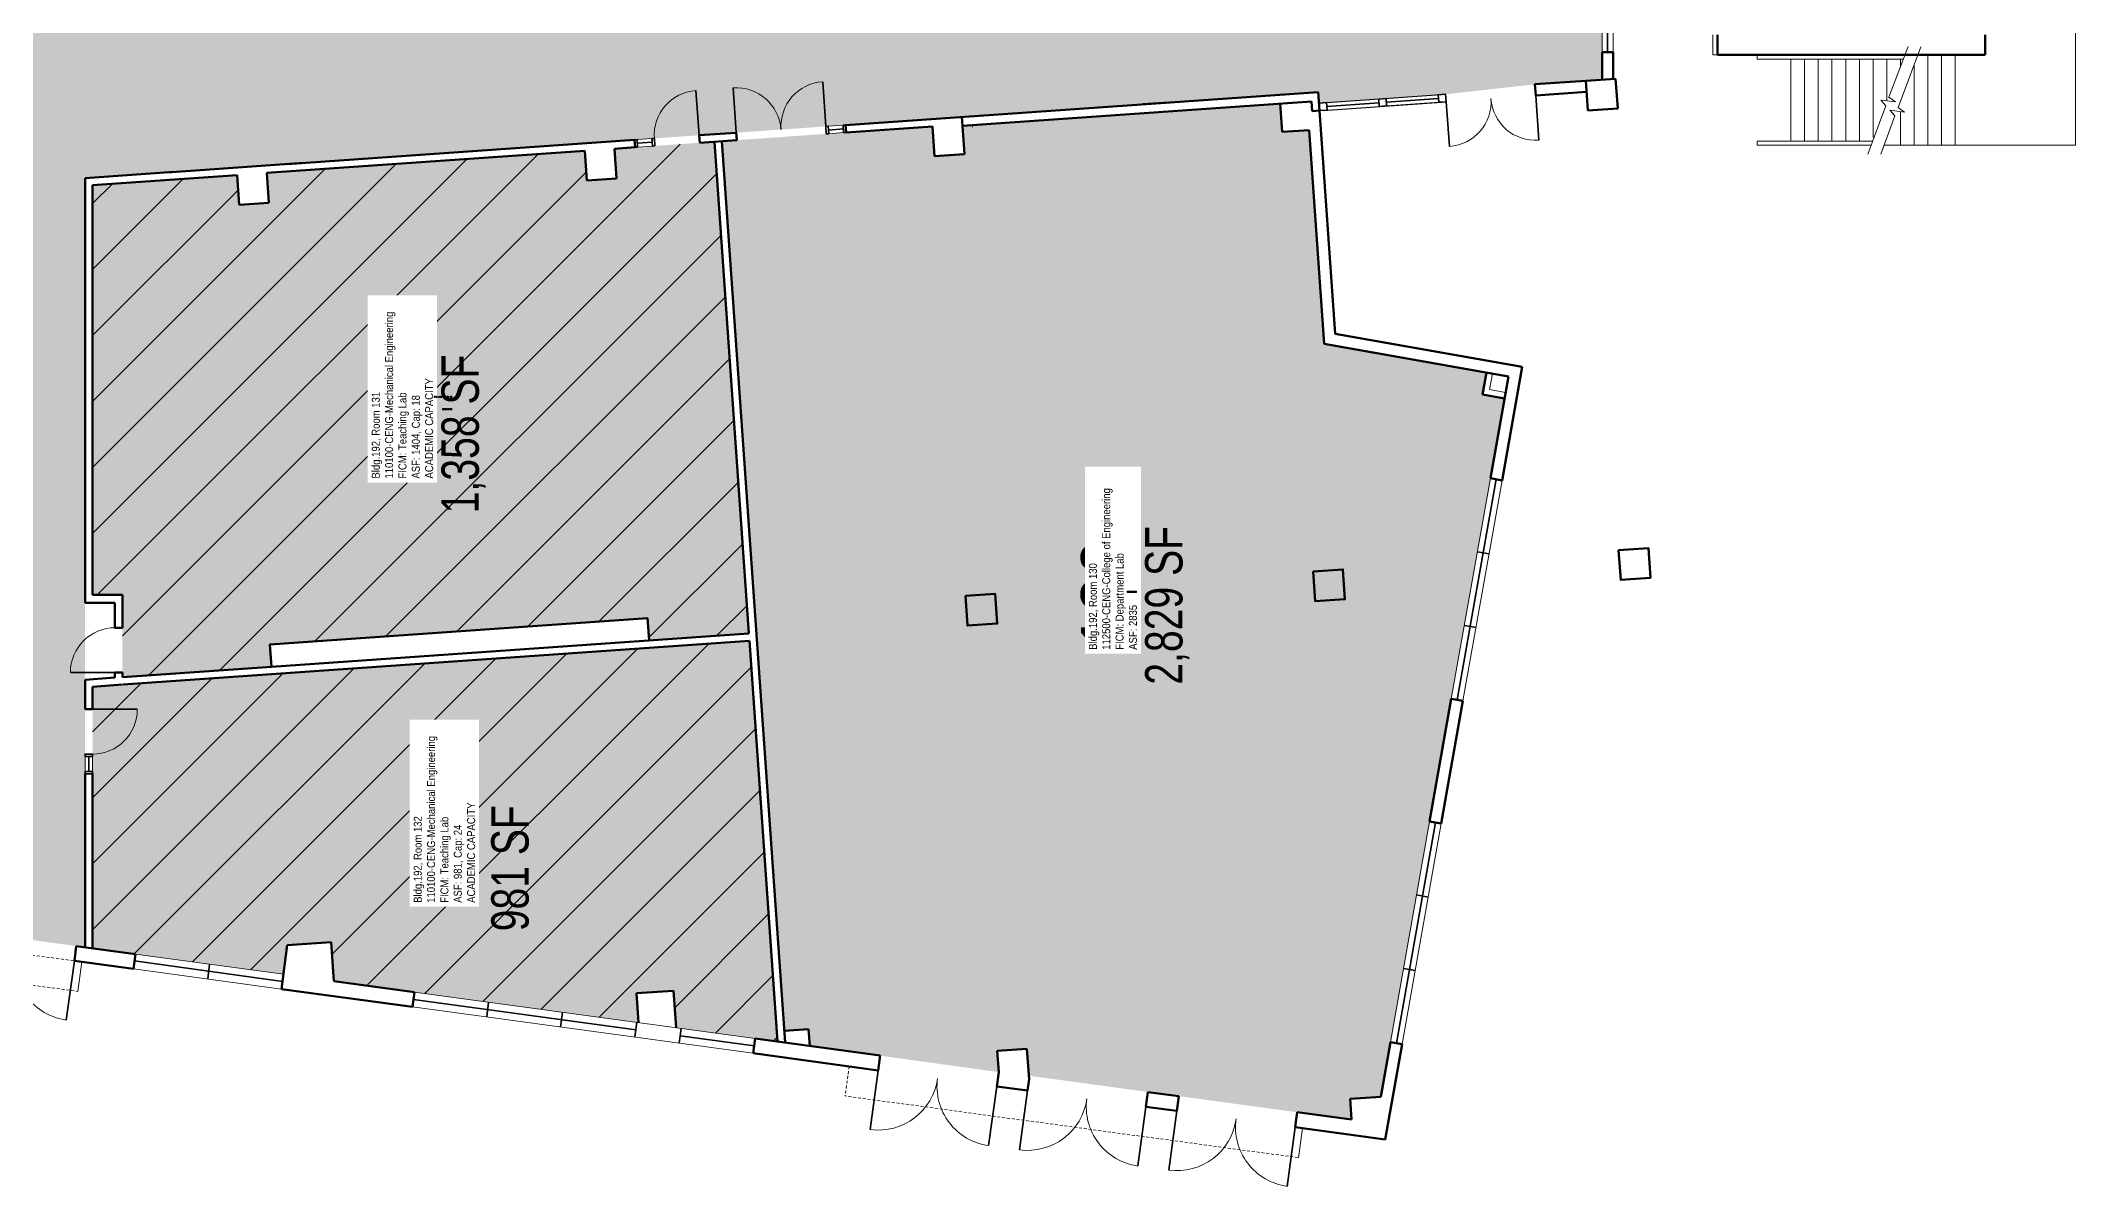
# Model space of a CAD drawing. Header units: inches. Extents: x -2539 to 2829, y -872 to 1370.
# Drawn here: x 1195 to 2829, y -560 to 360 of the extents above; entities that cross this region are included whole.
import ezdxf
from ezdxf.enums import TextEntityAlignment as Align

# ---------------------------------------------------------------- set-up
doc = ezdxf.new("R2010")
doc.units = ezdxf.units.IN
doc.header["$LTSCALE"] = 10
doc.header["$MEASUREMENT"] = 0
doc.linetypes.add('DGN Style 2', pattern=[0.389297, 0.233578, -0.155719])
for name, color, linetype in [('A-DOOR', 2, 'CONTINUOUS'), ('A-FLOR', 3, 'CONTINUOUS'), ('A-GLAZ', 1, 'CONTINUOUS'), ('A-GLAZ-SILL', 2, 'CONTINUOUS'), ('A-IDEN-CNUM', 7, 'CONTINUOUS'), ('A-IDEN-RNUM', 7, 'CONTINUOUS'), ('A-IDEN-SNUM', 4, 'CONTINUOUS'), ('A-IDEN-VNUM', 4, 'CONTINUOUS'), ('A-WALL', 3, 'CONTINUOUS'), ('AREA-TEXT', 3, 'CONTINUOUS'), ('Rooms-Capacity', 4, 'CONTINUOUS'), ('Rooms-Category-Color', 7, 'CONTINUOUS'), ('Rooms-College-Color', 7, 'CONTINUOUS'), ('Rooms-Department-Color', 7, 'CONTINUOUS'), ('Rooms-Division-Color', 7, 'CONTINUOUS'), ('Rooms-Information', 7, 'CONTINUOUS')]:
    doc.layers.add(name, color=color, linetype=linetype)
doc.styles.add('AREA', font='arial.ttf', dxfattribs={"width": 0.75, "height": 12})
doc.styles.add('ROOMSNUMBER', font='TXT.SHX', dxfattribs={"height": 1})
doc.styles.add('ROOMVNUMBER', font='arial.ttf', dxfattribs={"width": 0.85, "height": 30})

msp = doc.modelspace()

# ---------------------------------------------------------------- hatches: boundary and pattern name
at = {"layer": 'Rooms-Capacity'}
h = msp.add_hatch(dxfattribs=at)
h.set_pattern_fill('ANSI31', color=256, scale=300, style=0)
h.paths.add_polyline_path([(1236.8, 244), (1352.9, 252.1), (1354.6, 228.1), (1378.5, 229.8), (1376.8, 253.8), (1632.2, 271.6), (1633.9, 247.7), (1657.8, 249.4), (1656.2, 273.3), (1736.4, 278.9), (1764.1, -116.1), (1683.8, -121.7), (1682.5, -103.8), (1379.3, -125), (1380.5, -142.9), (1260.8, -151.3), (1260.8, -85.2), (1236.8, -85.2)])
h = msp.add_hatch(dxfattribs=at)
h.set_pattern_fill('ANSI31', color=256, scale=300, style=0)
h.paths.add_polyline_path([(1236.8, -159), (1236.8, -369.1), (1390.2, -390), (1393.2, -366.5), (1428.5, -364.1), (1430.7, -395.5), (1675.4, -428.8), (1673.7, -405.3), (1703.5, -403.3), (1705.5, -432.9), (1787, -444), (1764.5, -122.1)])
at = {"layer": 'Rooms-Category-Color', "true_color": 0xadadad}
msp.add_hatch(color=253, dxfattribs=at).paths.add_polyline_path([(-2126.3, 410.5), (-2169.7, 324.9), (-1500.8, -13.8), (-1438.7, 109.1), (-1012.4, 109.1), (-1020.5, 93.1), (298.6, 184.4), (300.3, 159.4), (421.5, 167.9), (435.8, 194), (1164.2, 244.9), (1171.8, -164.7), (1119.9, -353.2), (1128.6, -354.3), (1230.8, -368.3), (1230.8, 249.6), (2221.4, 318.8), (2222, 309.9), (2323.7, 317), (2395.4, 325), (2449.3, 328.8), (2449.3, 468.7), (2389.3, 468.7), (2389.3, 414.7), (2363.3, 414.7), (2363.3, 432.7), (2149.3, 432.7), (2149.3, 414.7), (2125.3, 414.7), (2125.3, 432.7), (1911.3, 432.7), (1911.3, 414.7), (1887.3, 414.7), (1887.3, 432.7), (1673.3, 432.7), (1673.3, 414.7), (1649.3, 414.7), (1649.3, 432.7), (1435.3, 432.7), (1435.3, 414.7), (1411.3, 414.7), (1411.3, 432.7), (1150.3, 432.7), (1150.3, 414.7), (1126.3, 414.7), (1126.3, 432.7), (865.3, 432.7), (865.3, 414.7), (841.3, 414.7), (841.3, 432.7), (580.3, 432.7), (580.3, 414.7), (556.3, 414.7), (556.3, 432.7), (295.3, 432.7), (295.3, 414.7), (271.3, 414.7), (271.3, 433.5), (179.3, 433.5), (179.3, 414.7), (-356.7, 414.7), (-356.7, 645.6), (-227, 645.6), (-227, 749.7), (-356.7, 749.7), (-356.7, 757.7), (-338.7, 757.7), (-338.7, 816.7), (-356.7, 816.7), (-356.7, 840.7), (-484.6, 840.7), (-484.6, 551.7), (-484.6, 545.7), (-478.6, 545.7), (-478.6, 509.7), (-490.6, 509.7), (-490.6, 461.7), (-478.6, 461.7), (-478.6, 430.7), (-850.6, 430.7), (-957.9, 219), (-1529.5, 219), (-1574.1, 130.9)])
at = {"layer": 'Rooms-Category-Color', "true_color": 0xe3f498}
for points in [[(1742.4, 279.3), (1911.5, 291.2), (1913.2, 267.2), (1937.2, 268.9), (1935.6, 291.6), (2190.9, 309.4), (2192.5, 286.7), (2214, 288.2), (2226, 116.5), (2356.4, 93.4), (2353.3, 75.7), (2371, 72.5), (2271.6, -488.5), (2246.9, -490.2), (2248, -506.8), (1989.5, -471.6), (1987.4, -450), (1963.5, -451.6), (1964.7, -468.6), (1813, -447.6), (1812, -434.1), (1792.4, -435.5)], [(1236.8, 244), (1352.9, 252.1), (1354.6, 228.1), (1378.5, 229.8), (1376.8, 253.8), (1632.2, 271.6), (1633.9, 247.7), (1657.8, 249.4), (1656.2, 273.3), (1736.4, 278.9), (1764.1, -116.1), (1683.8, -121.7), (1682.5, -103.8), (1379.3, -125), (1380.5, -142.9), (1260.8, -151.3), (1260.8, -85.2), (1236.8, -85.2)], [(1236.8, -159), (1236.8, -369.1), (1390.2, -390), (1393.2, -366.5), (1428.5, -364.1), (1430.7, -395.5), (1675.4, -428.8), (1673.7, -405.3), (1703.5, -403.3), (1705.5, -432.9), (1787, -444), (1764.5, -122.1)]]:
    msp.add_hatch(color=61, dxfattribs=at).paths.add_polyline_path(points)
at = {"layer": 'Rooms-College-Color', "true_color": 0xadadad}
msp.add_hatch(color=253, dxfattribs=at).paths.add_polyline_path([(-2126.3, 410.5), (-2169.7, 324.9), (-1500.8, -13.8), (-1438.7, 109.1), (-1012.4, 109.1), (-1020.5, 93.1), (298.6, 184.4), (300.3, 159.4), (421.5, 167.9), (435.8, 194), (1164.2, 244.9), (1171.8, -164.7), (1119.9, -353.2), (1128.6, -354.3), (1230.8, -368.3), (1230.8, 249.6), (2221.4, 318.8), (2222, 309.9), (2323.7, 317), (2395.4, 325), (2449.3, 328.8), (2449.3, 468.7), (2389.3, 468.7), (2389.3, 414.7), (2363.3, 414.7), (2363.3, 432.7), (2149.3, 432.7), (2149.3, 414.7), (2125.3, 414.7), (2125.3, 432.7), (1911.3, 432.7), (1911.3, 414.7), (1887.3, 414.7), (1887.3, 432.7), (1673.3, 432.7), (1673.3, 414.7), (1649.3, 414.7), (1649.3, 432.7), (1435.3, 432.7), (1435.3, 414.7), (1411.3, 414.7), (1411.3, 432.7), (1150.3, 432.7), (1150.3, 414.7), (1126.3, 414.7), (1126.3, 432.7), (865.3, 432.7), (865.3, 414.7), (841.3, 414.7), (841.3, 432.7), (580.3, 432.7), (580.3, 414.7), (556.3, 414.7), (556.3, 432.7), (295.3, 432.7), (295.3, 414.7), (271.3, 414.7), (271.3, 433.5), (179.3, 433.5), (179.3, 414.7), (-356.7, 414.7), (-356.7, 645.6), (-227, 645.6), (-227, 749.7), (-356.7, 749.7), (-356.7, 757.7), (-338.7, 757.7), (-338.7, 816.7), (-356.7, 816.7), (-356.7, 840.7), (-484.6, 840.7), (-484.6, 551.7), (-484.6, 545.7), (-478.6, 545.7), (-478.6, 509.7), (-490.6, 509.7), (-490.6, 461.7), (-478.6, 461.7), (-478.6, 430.7), (-850.6, 430.7), (-957.9, 219), (-1529.5, 219), (-1574.1, 130.9)])
at = {"layer": 'Rooms-College-Color', "true_color": 0x99d7b2}
for points in [[(1742.4, 279.3), (1911.5, 291.2), (1913.2, 267.2), (1937.2, 268.9), (1935.6, 291.6), (2190.9, 309.4), (2192.5, 286.7), (2214, 288.2), (2226, 116.5), (2356.4, 93.4), (2353.3, 75.7), (2371, 72.5), (2271.6, -488.5), (2246.9, -490.2), (2248, -506.8), (1989.5, -471.6), (1987.4, -450), (1963.5, -451.6), (1964.7, -468.6), (1813, -447.6), (1812, -434.1), (1792.4, -435.5)], [(1236.8, 244), (1352.9, 252.1), (1354.6, 228.1), (1378.5, 229.8), (1376.8, 253.8), (1632.2, 271.6), (1633.9, 247.7), (1657.8, 249.4), (1656.2, 273.3), (1736.4, 278.9), (1764.1, -116.1), (1683.8, -121.7), (1682.5, -103.8), (1379.3, -125), (1380.5, -142.9), (1260.8, -151.3), (1260.8, -85.2), (1236.8, -85.2)], [(1236.8, -159), (1236.8, -369.1), (1390.2, -390), (1393.2, -366.5), (1428.5, -364.1), (1430.7, -395.5), (1675.4, -428.8), (1673.7, -405.3), (1703.5, -403.3), (1705.5, -432.9), (1787, -444), (1764.5, -122.1)]]:
    msp.add_hatch(color=253, dxfattribs=at).paths.add_polyline_path(points)
at = {"layer": 'Rooms-Department-Color', "true_color": 0xacacac}
msp.add_hatch(color=253, dxfattribs=at).paths.add_polyline_path([(-2126.3, 410.5), (-2169.7, 324.9), (-1500.8, -13.8), (-1438.7, 109.1), (-1012.4, 109.1), (-1020.5, 93.1), (298.6, 184.4), (300.3, 159.4), (421.5, 167.9), (435.8, 194), (1164.2, 244.9), (1171.8, -164.7), (1119.9, -353.2), (1128.6, -354.3), (1230.8, -368.3), (1230.8, 249.6), (2221.4, 318.8), (2222, 309.9), (2323.7, 317), (2395.4, 325), (2449.3, 328.8), (2449.3, 468.7), (2389.3, 468.7), (2389.3, 414.7), (2363.3, 414.7), (2363.3, 432.7), (2149.3, 432.7), (2149.3, 414.7), (2125.3, 414.7), (2125.3, 432.7), (1911.3, 432.7), (1911.3, 414.7), (1887.3, 414.7), (1887.3, 432.7), (1673.3, 432.7), (1673.3, 414.7), (1649.3, 414.7), (1649.3, 432.7), (1435.3, 432.7), (1435.3, 414.7), (1411.3, 414.7), (1411.3, 432.7), (1150.3, 432.7), (1150.3, 414.7), (1126.3, 414.7), (1126.3, 432.7), (865.3, 432.7), (865.3, 414.7), (841.3, 414.7), (841.3, 432.7), (580.3, 432.7), (580.3, 414.7), (556.3, 414.7), (556.3, 432.7), (295.3, 432.7), (295.3, 414.7), (271.3, 414.7), (271.3, 433.5), (179.3, 433.5), (179.3, 414.7), (-356.7, 414.7), (-356.7, 645.6), (-227, 645.6), (-227, 749.7), (-356.7, 749.7), (-356.7, 757.7), (-338.7, 757.7), (-338.7, 816.7), (-356.7, 816.7), (-356.7, 840.7), (-484.6, 840.7), (-484.6, 551.7), (-484.6, 545.7), (-478.6, 545.7), (-478.6, 509.7), (-490.6, 509.7), (-490.6, 461.7), (-478.6, 461.7), (-478.6, 430.7), (-850.6, 430.7), (-957.9, 219), (-1529.5, 219), (-1574.1, 130.9)])
at = {"layer": 'Rooms-Department-Color', "true_color": 0x99d7b2}
for points in [[(1742.4, 279.3), (1911.5, 291.2), (1913.2, 267.2), (1937.2, 268.9), (1935.6, 291.6), (2190.9, 309.4), (2192.5, 286.7), (2214, 288.2), (2226, 116.5), (2356.4, 93.4), (2353.3, 75.7), (2371, 72.5), (2271.6, -488.5), (2246.9, -490.2), (2248, -506.8), (1989.5, -471.6), (1987.4, -450), (1963.5, -451.6), (1964.7, -468.6), (1813, -447.6), (1812, -434.1), (1792.4, -435.5)], [(1236.8, 244), (1352.9, 252.1), (1354.6, 228.1), (1378.5, 229.8), (1376.8, 253.8), (1632.2, 271.6), (1633.9, 247.7), (1657.8, 249.4), (1656.2, 273.3), (1736.4, 278.9), (1764.1, -116.1), (1683.8, -121.7), (1682.5, -103.8), (1379.3, -125), (1380.5, -142.9), (1260.8, -151.3), (1260.8, -85.2), (1236.8, -85.2)], [(1236.8, -159), (1236.8, -369.1), (1390.2, -390), (1393.2, -366.5), (1428.5, -364.1), (1430.7, -395.5), (1675.4, -428.8), (1673.7, -405.3), (1703.5, -403.3), (1705.5, -432.9), (1787, -444), (1764.5, -122.1)]]:
    msp.add_hatch(color=253, dxfattribs=at).paths.add_polyline_path(points)
at = {"layer": 'Rooms-Division-Color', "true_color": 0xadadad}
msp.add_hatch(color=253, dxfattribs=at).paths.add_polyline_path([(-2126.3, 410.5), (-2169.7, 324.9), (-1500.8, -13.8), (-1438.7, 109.1), (-1012.4, 109.1), (-1020.5, 93.1), (298.6, 184.4), (300.3, 159.4), (421.5, 167.9), (435.8, 194), (1164.2, 244.9), (1171.8, -164.7), (1119.9, -353.2), (1128.6, -354.3), (1230.8, -368.3), (1230.8, 249.6), (2221.4, 318.8), (2222, 309.9), (2323.7, 317), (2395.4, 325), (2449.3, 328.8), (2449.3, 468.7), (2389.3, 468.7), (2389.3, 414.7), (2363.3, 414.7), (2363.3, 432.7), (2149.3, 432.7), (2149.3, 414.7), (2125.3, 414.7), (2125.3, 432.7), (1911.3, 432.7), (1911.3, 414.7), (1887.3, 414.7), (1887.3, 432.7), (1673.3, 432.7), (1673.3, 414.7), (1649.3, 414.7), (1649.3, 432.7), (1435.3, 432.7), (1435.3, 414.7), (1411.3, 414.7), (1411.3, 432.7), (1150.3, 432.7), (1150.3, 414.7), (1126.3, 414.7), (1126.3, 432.7), (865.3, 432.7), (865.3, 414.7), (841.3, 414.7), (841.3, 432.7), (580.3, 432.7), (580.3, 414.7), (556.3, 414.7), (556.3, 432.7), (295.3, 432.7), (295.3, 414.7), (271.3, 414.7), (271.3, 433.5), (179.3, 433.5), (179.3, 414.7), (-356.7, 414.7), (-356.7, 645.6), (-227, 645.6), (-227, 749.7), (-356.7, 749.7), (-356.7, 757.7), (-338.7, 757.7), (-338.7, 816.7), (-356.7, 816.7), (-356.7, 840.7), (-484.6, 840.7), (-484.6, 551.7), (-484.6, 545.7), (-478.6, 545.7), (-478.6, 509.7), (-490.6, 509.7), (-490.6, 461.7), (-478.6, 461.7), (-478.6, 430.7), (-850.6, 430.7), (-957.9, 219), (-1529.5, 219), (-1574.1, 130.9)])
at = {"layer": 'Rooms-Division-Color', "true_color": 0x99d7b2}
for points in [[(1742.4, 279.3), (1911.5, 291.2), (1913.2, 267.2), (1937.2, 268.9), (1935.6, 291.6), (2190.9, 309.4), (2192.5, 286.7), (2214, 288.2), (2226, 116.5), (2356.4, 93.4), (2353.3, 75.7), (2371, 72.5), (2271.6, -488.5), (2246.9, -490.2), (2248, -506.8), (1989.5, -471.6), (1987.4, -450), (1963.5, -451.6), (1964.7, -468.6), (1813, -447.6), (1812, -434.1), (1792.4, -435.5)], [(1236.8, 244), (1352.9, 252.1), (1354.6, 228.1), (1378.5, 229.8), (1376.8, 253.8), (1632.2, 271.6), (1633.9, 247.7), (1657.8, 249.4), (1656.2, 273.3), (1736.4, 278.9), (1764.1, -116.1), (1683.8, -121.7), (1682.5, -103.8), (1379.3, -125), (1380.5, -142.9), (1260.8, -151.3), (1260.8, -85.2), (1236.8, -85.2)], [(1236.8, -159), (1236.8, -369.1), (1390.2, -390), (1393.2, -366.5), (1428.5, -364.1), (1430.7, -395.5), (1675.4, -428.8), (1673.7, -405.3), (1703.5, -403.3), (1705.5, -432.9), (1787, -444), (1764.5, -122.1)]]:
    msp.add_hatch(color=253, dxfattribs=at).paths.add_polyline_path(points)

# ---------------------------------------------------------------- linework, layer by layer
at = {"layer": 'A-DOOR', "linetype": 'Continuous', "lineweight": 35}
for p, q in [((1825.8, 291.2), (1823.3, 327.1)), ((1724, 284.1), (1721.5, 320)), ((1753.9, 286.2), (1751.4, 322.1)), ((2324.2, 311), (2326.7, 275.1)), ((2396, 316), (2398.5, 280.1)), ((1222.2, -379.2), (1215.7, -426.8)), ((1868, -467.2), (1861.5, -514.7)), ((1963.1, -480.1), (1956.6, -527.7)), ((1987.9, -483.5), (1981.4, -531.1)), ((2083, -496.5), (2076.5, -544)), ((2107.8, -499.8), (2101.3, -547.4)), ((2202.9, -512.8), (2196.4, -560.4))]:
    msp.add_line(p, q, dxfattribs=at)
at = {"layer": 'A-DOOR', "linetype": 'Continuous', "lineweight": 35, "extrusion": (7.01094e-38, 3.58305e-36, -1)}
msp.add_line((1255, -147.6), (1219, -147.6), dxfattribs=at)
at = {"layer": 'A-DOOR', "linetype": 'Continuous', "lineweight": 35, "extrusion": (-7.01094e-38, -3.58305e-36, -1)}
msp.add_line((1236.8, -177.1), (1272.8, -177.1), dxfattribs=at)
at = {"layer": 'A-DOOR', "linetype": 'Continuous', "lineweight": 18, "extrusion": (0, 0, -1)}
for centre, radius, start, end in [((-1825.8, 291.2), 36, 356.0145, 86.0145), ((-1724, 284.1), 36, 356, 86), ((-2324.2, 311), 36, 176, 266), ((-1868, -467.2), 48, 187.7581, 277.7581), ((-1987.9, -483.5), 48, 187.7581, 277.7581), ((-2107.8, -499.8), 48, 187.7581, 277.7581)]:
    msp.add_arc(centre, radius, start, end, dxfattribs=at)
at = {"layer": 'A-DOOR', "linetype": 'Continuous', "lineweight": 18}
for centre, radius, start, end in [((1753.9, 286.2), 36, 3.9855, 93.9855), ((2396, 316), 36, 184, 274), ((1255, -147.6), 36, 90, 180), ((1236.8, -177.1), 36, 270, 0), ((1222.2, -379.2), 48, 172.2419, 262.2419), ((1963.1, -480.1), 48, 172.2419, 262.2419), ((2083, -496.5), 48, 172.2419, 262.2419), ((2202.9, -512.8), 48, 172.2419, 262.2419)]:
    msp.add_arc(centre, radius, start, end, dxfattribs=at)
at = {"layer": 'A-FLOR', "linetype": 'Continuous', "lineweight": 18}
for p, q in [((2829.5, 437.2), (2829.5, 276.2)), ((2574, 348.2), (2692.3, 348.2)), ((2574, 345.2), (2574, 348.2)), ((2574, 345.2), (2691.2, 345.2)), ((2601, 345.2), (2601, 279.2)), ((2612, 345.2), (2612, 279.2)), ((2623, 345.2), (2623, 279.2)), ((2634, 345.2), (2634, 279.2)), ((2645, 345.2), (2645, 279.2)), ((2656, 345.2), (2656, 279.2)), ((2667, 345.2), (2667, 282.2)), ((2678, 345.2), (2678, 311.7)), ((2689, 345.2), (2689, 339.2)), ((2711, 348.7), (2711, 276.2)), ((2722, 348.7), (2722, 276.2)), ((2733, 348.7), (2733, 276.2)), ((2700, 340.1), (2700, 276.2)), ((2689, 303.1), (2689, 276.2)), ((2574, 279.2), (2574, 276.2)), ((2574, 279.2), (2666.7, 279.2)), ((2574, 276.2), (2665.6, 276.2)), ((2675.9, 276.2), (2829.5, 276.2))]:
    msp.add_line(p, q, dxfattribs=at)
at = {"layer": 'A-FLOR', "linetype": 'Continuous', "lineweight": 18, "flags": 128}
for points in [[(2695.1, 355.4), (2679.8, 314.6), (2685.1, 310.8), (2673.2, 312.4), (2677.3, 307.8), (2662.9, 268.9)], [(2705.3, 355.1), (2687.1, 306.5), (2692.3, 302.7), (2680.4, 304.3), (2684.5, 299.7), (2673.2, 269)]]:
    msp.add_lwpolyline(points, dxfattribs=at)
at = {"layer": 'A-GLAZ', "linetype": 'Continuous', "lineweight": 18}
for p, q in [((2449.3, 414.7), (2449.3, 350.7)), ((2458.3, 414.7), (2458.3, 350.7)), ((2276.3, 307.6), (2318.2, 310.6)), ((1686.1, 281.4), (1674.2, 280.6)), ((1839.7, 292.1), (1827.8, 291.3)), ((1840.1, 286.2), (1828.2, 285.3)), ((1686.6, 275.4), (1674.6, 274.6)), ((2359.6, 8.5), (2328.2, -168.7)), ((2369, 6.8), (2337.6, -170.4)), ((1230.8, -215.1), (1230.8, -227.1)), ((1236.8, -215.1), (1236.8, -227.1)), ((2310.8, -267.2), (2279.4, -444.5)), ((2320.2, -268.9), (2288.8, -446.1)), ((1390.2, -390), (1271.3, -373.8)), ((1222.3, -379.2), (1219, -403)), ((1228.2, -380), (1225, -403.8)), ((1388.7, -401.9), (1269.8, -385.7)), ((1769, -441.6), (1495.5, -404.3)), ((1767.4, -453.5), (1493.9, -416.2)), ((2202.9, -512.8), (2199.6, -536.6)), ((2208.8, -513.6), (2205.6, -537.4))]:
    msp.add_line(p, q, dxfattribs=at)
at = {"layer": 'A-GLAZ', "linetype": 'Continuous', "lineweight": 25}
for p, q in [((2224.8, 310.1), (2323.7, 317)), ((2225.3, 304.1), (2324.2, 311))]:
    msp.add_line(p, q, dxfattribs=at)
at = {"layer": 'A-GLAZ', "linetype": 'Continuous', "lineweight": 35}
for p, q in [((2300.3, -326.3), (2309.7, -328)), ((1329.3, -393.8), (1330.8, -381.9)), ((2299.2, -387), (2289.9, -385.4)), ((1555, -412.4), (1553.4, -424.3)), ((1614.4, -420.5), (1612.8, -432.4)), ((1673.9, -428.6), (1672.3, -440.5)), ((1709.6, -433.5), (1707.9, -445.4))]:
    msp.add_line(p, q, dxfattribs=at)
at = {"layer": 'A-GLAZ', "linetype": 'DGN Style 2', "lineweight": 18}
for p, q in [((1103.4, -363), (1228.2, -380)), ((1100.1, -386.8), (1225, -403.8)), ((1844.7, -464), (1841.4, -487.8)), ((2205.1, -537.3), (1841.4, -487.8))]:
    msp.add_line(p, q, dxfattribs=at)
at = {"layer": 'A-GLAZ', "linetype": 'Continuous', "lineweight": 35, "flags": 128}
for points in [[(2349.2, -50.6), (2358.5, -52.2)], [(2348.1, -111.3), (2338.7, -109.7)]]:
    msp.add_lwpolyline(points, dxfattribs=at)
at = {"layer": 'A-GLAZ', "linetype": 'Continuous', "lineweight": 35}
for points in [[(2269.9, 313.2), (2275.9, 313.6), (2276.3, 307.6), (2270.3, 307.2)], [(2317.8, 316.6), (2323.7, 317), (2324.2, 311), (2318.2, 310.6)], [(2222, 309.9), (2228, 310.3), (2228.4, 304.3), (2222.4, 303.9)], [(1674.6, 274.6), (1674.2, 280.6), (1672.2, 280.4), (1672.6, 274.4)], [(1688.5, 275.6), (1688.1, 281.5), (1686.1, 281.4), (1686.6, 275.4)], [(1828.2, 285.3), (1827.8, 291.3), (1825.8, 291.2), (1826.2, 285.2)], [(1842.1, 286.3), (1841.7, 292.3), (1839.7, 292.1), (1840.1, 286.2)], [(1236.8, -213.1), (1230.8, -213.1), (1230.8, -215.1), (1236.8, -215.1)], [(1236.8, -227.1), (1230.8, -227.1), (1230.8, -229.1), (1236.8, -229.1)]]:
    msp.add_3dface(points, dxfattribs=at)
at = {"layer": 'A-GLAZ-SILL', "linetype": 'Continuous', "lineweight": 35}
for p, q in [((2453.8, 414.7), (2453.8, 350.7)), ((2276.1, 310.6), (2318, 313.6)), ((2228.2, 307.3), (2270.1, 310.2)), ((1686.3, 278.4), (1674.4, 277.6)), ((1839.9, 289.2), (1828, 288.3)), ((2364.3, 7.7), (2332.9, -169.6)), ((1233.8, -215.1), (1233.8, -227.1)), ((2315.5, -268), (2284.1, -445.3)), ((1389.5, -395.9), (1270.6, -379.3)), ((1673.1, -434.6), (1494.7, -410.3)), ((1768.2, -447.5), (1708.7, -439.4))]:
    msp.add_line(p, q, dxfattribs=at)
at = {"layer": 'A-WALL', "linetype": 'Continuous', "lineweight": 18}
for p, q in [((2538.2, 364.7), (2538.2, 348.7)), ((2542.1, 348.7), (2538.2, 348.7)), ((1943.7, 290.6), (1943.5, 292.1)), ((2359, 79.7), (2361.3, 92.5)), ((2371.8, 77.4), (2359, 79.7))]:
    msp.add_line(p, q, dxfattribs=at)
at = {"layer": 'A-WALL', "linetype": 'Continuous', "lineweight": 50}
for p, q in [((2542.1, 364.7), (2542.1, 348.7)), ((2757, 364.7), (2757, 348.7)), ((2458.3, 350.7), (2449.3, 350.7)), ((2542.1, 348.7), (2757, 348.7)), ((2460.2, 329.5), (2436.3, 327.8)), ((2436.3, 327.8), (2437.9, 303.9)), ((2461.9, 305.6), (2460.2, 329.5)), ((2221.4, 318.8), (1841.7, 292.3)), ((2215.9, 311.2), (1935.6, 291.6)), ((2222.4, 303.9), (2221.4, 318.8)), ((2436.9, 318.9), (2396, 316)), ((1937.2, 268.9), (1935.1, 298.8)), ((2101.2, 310.4), (2080.7, 309)), ((2190.9, 309.4), (2192.5, 286.7)), ((2222.4, 303.9), (2216.4, 303.5)), ((2234.9, 124.5), (2222.4, 303.9)), ((2437.9, 303.9), (2461.9, 305.6)), ((1672.2, 280.4), (1393.2, 260.9)), ((1672.2, 280.4), (1672.6, 274.4)), ((1753.9, 286.1), (1724, 284.1)), ((1724.5, 278.1), (1724, 284.1)), ((1736.4, 278.9), (1764.1, -116.1)), ((1742.4, 279.3), (1793.1, -444.9)), ((1754.3, 280.2), (1753.9, 286.2)), ((1841.7, 292.3), (1842.1, 286.3)), ((1911.5, 291.2), (1842.1, 286.3)), ((1911.5, 291.2), (1913.2, 267.2)), ((2192.5, 286.7), (2214, 288.2)), ((1406.4, 261.8), (1296.7, 254.2)), ((1632.2, 271.6), (1633.9, 247.7)), ((1657.8, 249.4), (1656.2, 273.3)), ((1913.2, 267.2), (1937.2, 268.9)), ((1302.1, 254.6), (1230.8, 249.6)), ((1230.8, -91.6), (1230.8, 249.6)), ((1352.9, 252.1), (1354.6, 228.1)), ((1378.5, 229.8), (1376.8, 253.8)), ((1633.9, 247.7), (1657.8, 249.4)), ((1236.8, -85.2), (1236.8, 244)), ((1354.6, 228.1), (1378.5, 229.8)), ((2374.1, 90.2), (2226, 116.5)), ((2385.1, 97.9), (2234.9, 124.5)), ((2353.3, 75.7), (2356.4, 93.4)), ((2359.6, 8.5), (2374.1, 90.2)), ((2369, 6.8), (2385.1, 97.9)), ((2371, 72.5), (2353.3, 75.7)), ((2359.6, 8.5), (2369, 6.8)), ((1254.8, -91.6), (1230.8, -91.6)), ((1260.8, -85.2), (1236.8, -85.2)), ((1254.8, -111.6), (1254.8, -91.6)), ((1260.8, -111.6), (1260.8, -85.2)), ((1254.8, -111.6), (1260.8, -111.6)), ((1764.5, -122.1), (1787, -444)), ((1230.8, -177.1), (1230.8, -153.4)), ((1236.8, -177.1), (1236.8, -159)), ((1254.8, -151.7), (1254.8, -147.6)), ((1254.8, -147.6), (1260.8, -147.6)), ((1260.8, -151.3), (1260.8, -147.6)), ((1236.8, -177.1), (1230.8, -177.1)), ((2310.8, -267.2), (2328.2, -168.7)), ((2320.2, -268.9), (2337.6, -170.4)), ((2337.6, -170.4), (2328.2, -168.7)), ((1230.8, -368.3), (1230.8, -229.1)), ((1236.8, -369.1), (1236.8, -229.1)), ((2310.8, -267.2), (2320.2, -268.9)), ((1222.3, -379.2), (1223.8, -367.3)), ((1269.8, -385.7), (1271.3, -373.8)), ((1388.7, -401.9), (1393.2, -366.5)), ((1428.5, -364.1), (1393.2, -366.5)), ((1430.7, -395.5), (1428.5, -364.1)), ((1495.5, -404.3), (1493.9, -416.2)), ((1703.5, -403.3), (1673.7, -405.3)), ((1673.7, -405.3), (1675.4, -428.8)), ((1705.5, -432.9), (1703.5, -403.3)), ((1792.4, -435.5), (1812, -434.1)), ((1813, -447.6), (1812, -434.1)), ((1769, -441.6), (1767.4, -453.5)), ((1767.4, -453.5), (1868, -467.2)), ((1769, -441.6), (1869.6, -455.3)), ((1869.6, -455.3), (1868, -467.2)), ((1987.4, -450), (1963.5, -451.6)), ((1963.5, -451.6), (1964.7, -468.6)), ((1989.1, -474.3), (1987.4, -450)), ((2271.6, -488.5), (2279.4, -444.5)), ((2275.2, -522.7), (2288.8, -446.1)), ((2288.8, -446.1), (2279.4, -444.5)), ((1964.7, -468.6), (1963.1, -480.1)), ((1963.1, -480.1), (1987.9, -483.5)), ((1989.1, -474.3), (1987.9, -483.5)), ((2084.6, -484.6), (2083, -496.5)), ((2084.6, -484.6), (2109.4, -488)), ((2109.4, -488), (2107.8, -499.8)), ((2271.6, -488.5), (2246.9, -490.2)), ((2246.9, -490.2), (2248, -506.8)), ((2083, -496.5), (2107.8, -499.8)), ((2204.5, -500.9), (2202.9, -512.8)), ((2204.5, -500.9), (2248, -506.8)), ((2202.9, -512.8), (2275.2, -522.7))]:
    msp.add_line(p, q, dxfattribs=at)
at = {"layer": 'A-WALL', "linetype": 'Continuous', "lineweight": 50, "flags": 128}
for points in [[(2449.3, 350.7), (2449.3, 328.8)], [(2458.3, 350.7), (2458.3, 329.4)], [(2436.3, 327.8), (2395.4, 325), (2396, 316)], [(2216.4, 303.5), (2215.9, 311.2)], [(1754.3, 280.2), (1724.5, 278.1)], [(2226, 116.5), (2214, 288.2)], [(1632.2, 271.6), (1376.8, 253.8)], [(1672.6, 274.4), (1656.2, 273.3)], [(1352.9, 252.1), (1236.8, 244)], [(1380.5, -142.9), (1379.3, -125), (1682.5, -103.8), (1683.8, -121.7)], [(1764.5, -122.1), (1261.3, -157.3)], [(1764.1, -116.1), (1380.5, -142.9)], [(1380.5, -142.9), (1260.8, -151.3)], [(1254.8, -151.7), (1230.8, -153.4)], [(1260.8, -157.3), (1236.8, -159)], [(1223.8, -367.3), (1271.3, -373.8)], [(1222.3, -379.2), (1269.8, -385.7)], [(1388.7, -401.9), (1493.9, -416.2)], [(1430.7, -395.5), (1495.5, -404.3)]]:
    msp.add_lwpolyline(points, dxfattribs=at)
at = {"layer": 'A-WALL', "linetype": 'Continuous', "lineweight": 50}
msp.add_point((1963.6, -480.2), dxfattribs=at)
for points in [[(2462.6, -49.2), (2464.3, -73.2), (2488.2, -71.5), (2486.6, -47.6)], [(2217.2, -66.4), (2218.9, -90.3), (2242.8, -88.7), (2241.2, -64.7)], [(1937.9, -85.9), (1939.6, -109.9), (1963.5, -108.2), (1961.8, -84.3)]]:
    msp.add_3dface(points, dxfattribs=at)

# ---------------------------------------------------------------- texts
at = {"layer": 'A-IDEN-CNUM', "style": 'ROOMSNUMBER', "width": 0.85}
for s, p in [('CAD #192-0_0131-00', (1511.4, 73.4)), ('CAD #192-0_0130-00', (2061.4, -73.2)), ('CAD #192-0_0132-00', (1516.4, -311))]:
    msp.add_text(s, height=1, rotation=360, dxfattribs=at).set_placement(p)
at = {"layer": 'A-IDEN-RNUM', "style": 'ROOMSNUMBER', "width": 0.85}
for s, p in [('0131-00', (1517.8, 63.5)), ('0130-00', (2067.8, -83.2)), ('0132-00', (1522.8, -321))]:
    msp.add_text(s, height=1, rotation=360, dxfattribs=at).set_placement(p)
at = {"layer": 'A-IDEN-SNUM', "style": 'ROOMSNUMBER', "width": 0.85}
for s, p in [('1920013100', (1517.8, 63.5)), ('1920013000', (2067.8, -83.2)), ('1920013200', (1522.8, -321))]:
    msp.add_text(s, height=1, rotation=360, dxfattribs=at).set_placement(p)
at = {"layer": 'A-IDEN-VNUM', "style": 'ROOMVNUMBER', "width": 0.85}
for s, p in [('131', (1488, 52.9)), ('130', (2053.3, -84.8)), ('132', (1521.7, -288))]:
    msp.add_text(s, height=45, rotation=90, dxfattribs=at).set_placement(p, align=Align.MIDDLE_CENTER)
at = {"layer": 'AREA-TEXT', "style": 'AREA', "width": 0.75}
for s, p in [('1,358 SF', (1532.1, 44.1)), ('2,829 SF', (2097.3, -93.6)), ('981 SF', (1572.1, -304.8))]:
    msp.add_text(s, height=30, rotation=90, dxfattribs=at).set_placement(p, align=Align.MIDDLE_CENTER)

# ---------------------------------------------------------------- next in the draw order: texts
at = {"layer": 'Rooms-Information', "width": 144, "attachment_point": 7, "rotation": 90, "style": 'ROOMVNUMBER', "bg_fill": 3, "box_fill_scale": 1.5, "bg_fill_color": 256, "bg_fill_true_color": 13158600, "bg_fill_transparency": 0}
for s, insert, char_height in [('Bldg.192, Room 131^M^J110100-CENG-Mechanical Engineering^M^JFICM: Teaching Lab^M^JASF: 1404, Cap: 18^M^JACADEMIC CAPACITY', (1510.5, 8.3), 6.4286), ('Bldg.192, Room 130^M^J112500-CENG-College of Engineering^M^JFICM: Department Lab^M^JASF: 2835', (2075.8, -129.3), 6.429), ('Bldg.192, Room 132^M^J110100-CENG-Mechanical Engineering^M^JFICM: Teaching Lab^M^JASF: 981, Cap: 24^M^JACADEMIC CAPACITY', (1544.2, -332.6), 6.4286)]:
    msp.add_mtext(s, dxfattribs=dict(at, insert=insert, char_height=char_height))

doc.saveas('drawing.dxf')
